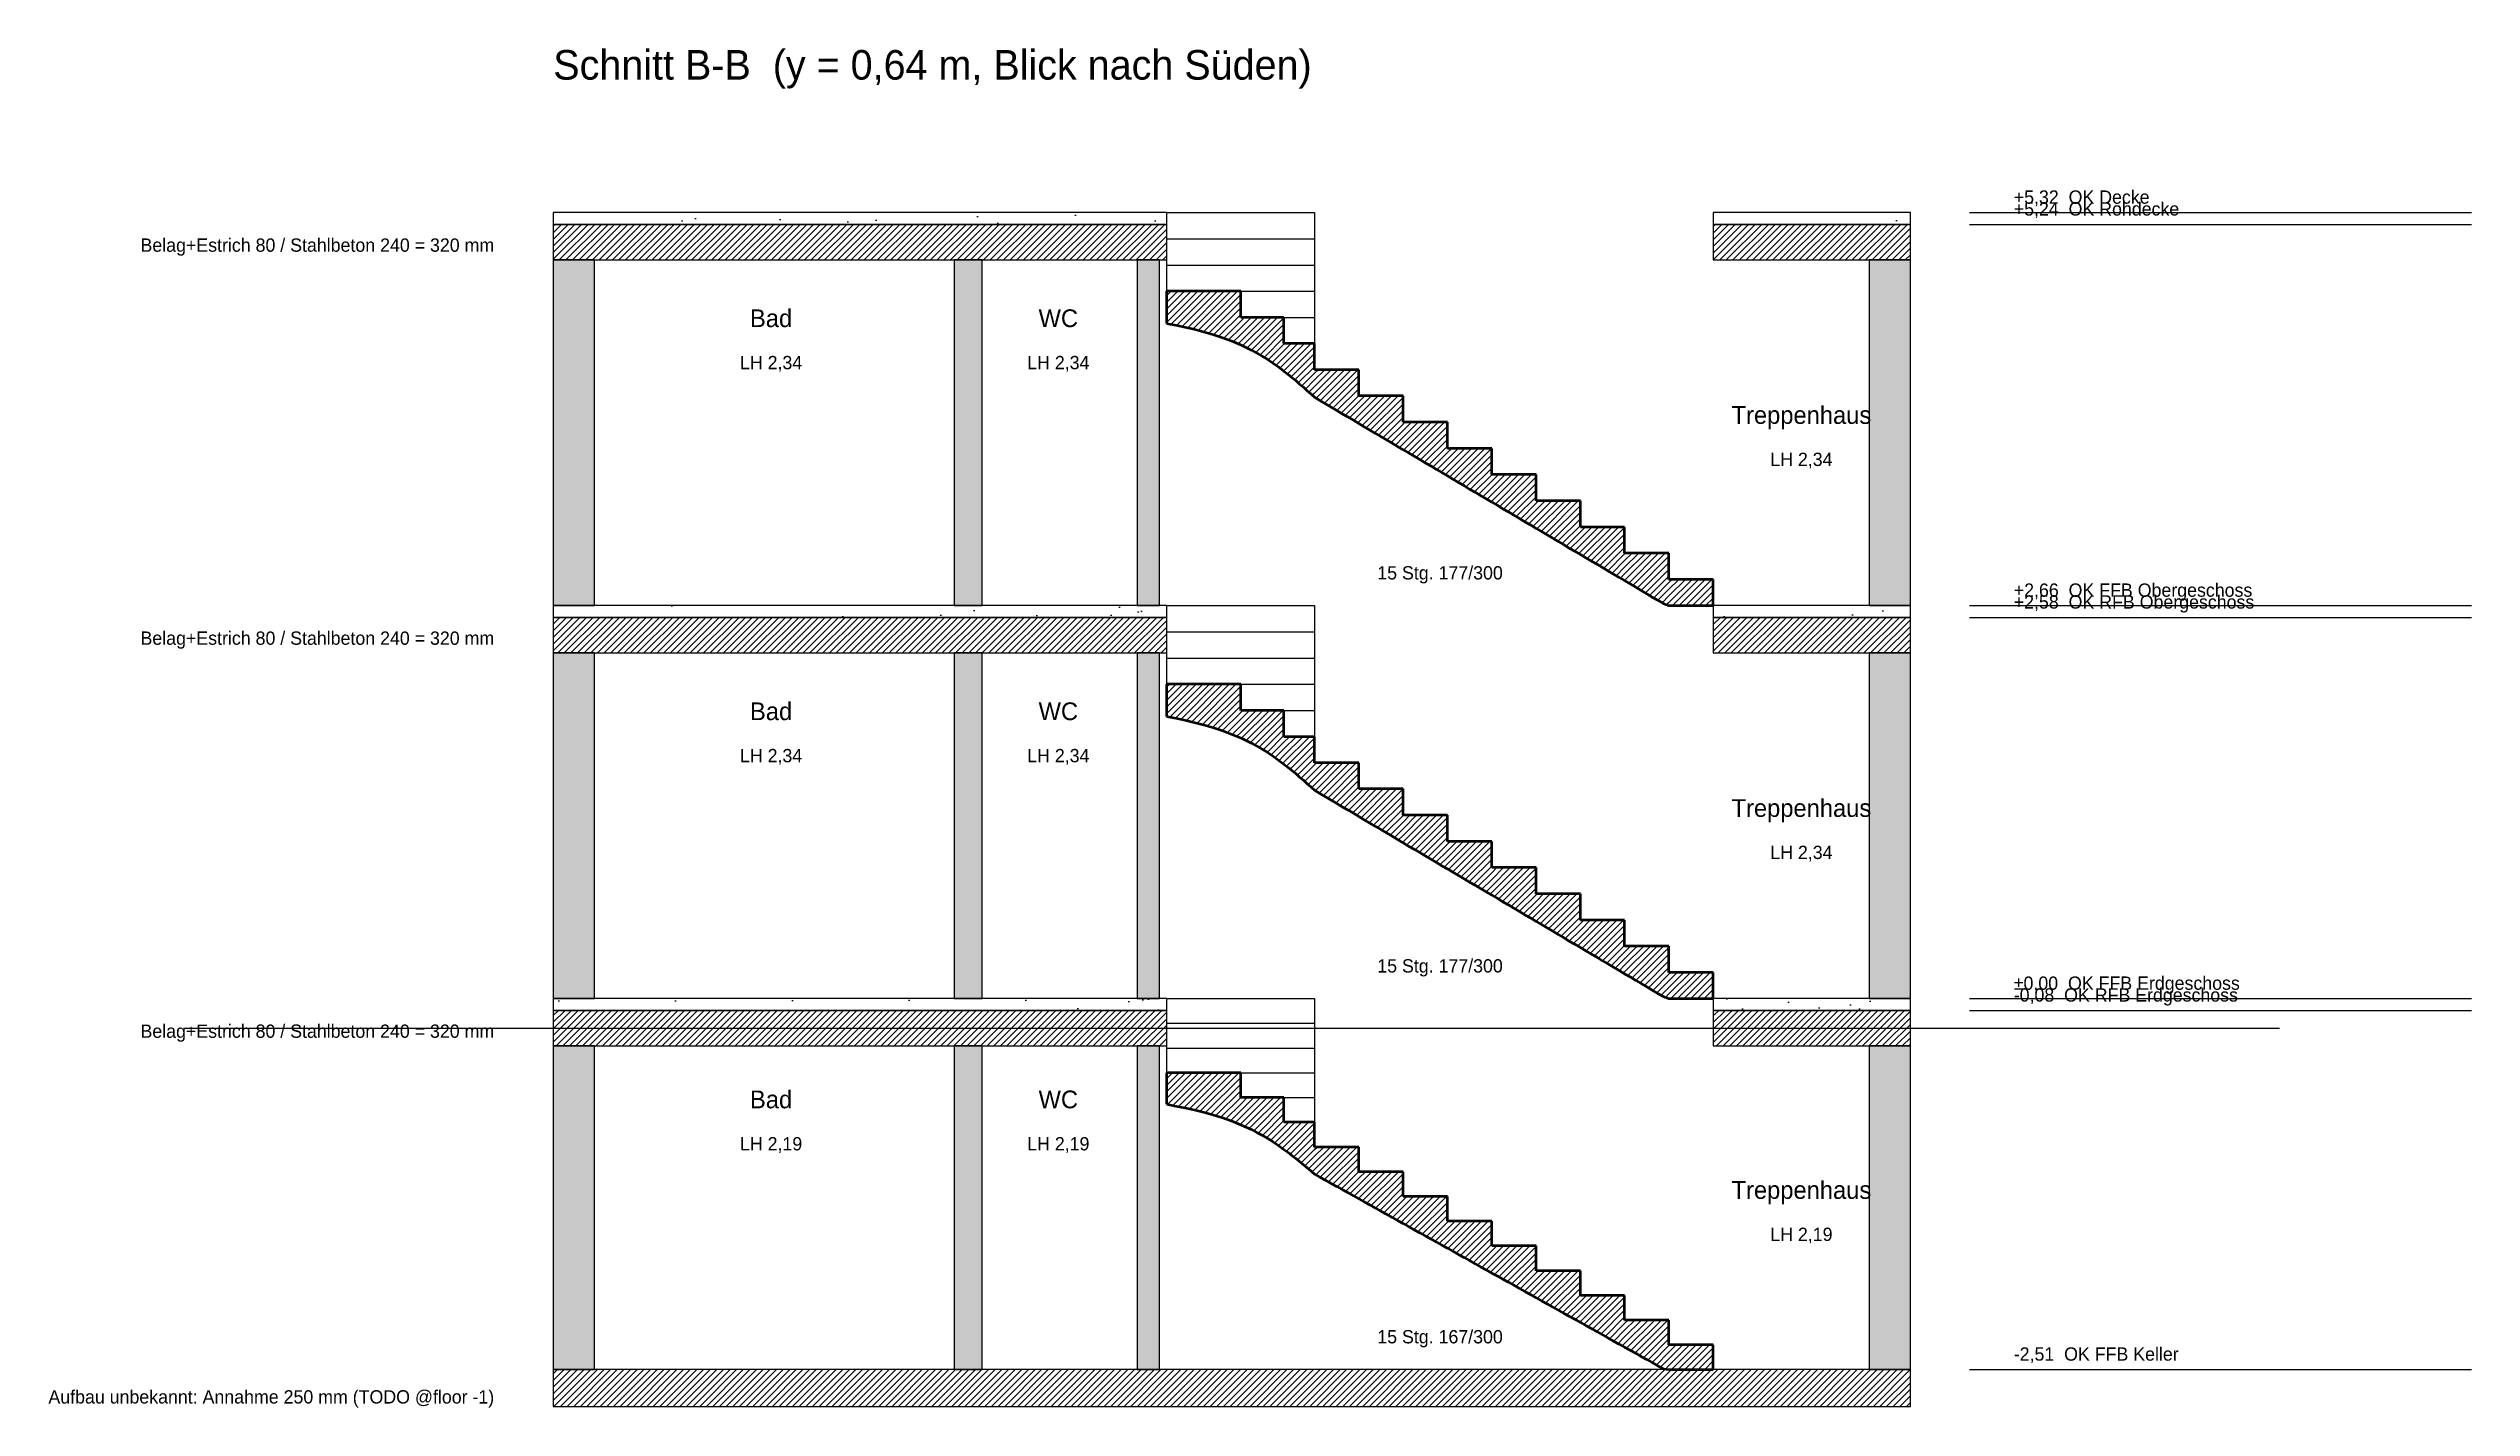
# Model space of a CAD drawing. Header units: millimetres. Extents: x -12468 to 3940, y -2767 to 6431.
import ezdxf
from ezdxf.enums import TextEntityAlignment as Align

# ---------------------------------------------------------------- set-up
doc = ezdxf.new("R2010")
doc.units = ezdxf.units.MM
for name, color, linetype in [('S_DECKE', 8, 'Continuous'), ('S_DECKE_ANNAHME', 1, 'Continuous'), ('S_GELAENDE', 3, 'Continuous'), ('S_TEXT', 7, 'Continuous'), ('S_TREPPE', 9, 'Continuous'), ('S_TREPPE_ANSICHT', 8, 'Continuous'), ('S_WAND', 7, 'Continuous')]:
    doc.layers.add(name, color=color, linetype=linetype)

msp = doc.modelspace()

# ---------------------------------------------------------------- hatches: boundary and pattern name
at = {"layer": 'S_DECKE'}
h = msp.add_hatch(dxfattribs=at)
h.set_pattern_fill('AR-SAND', scale=10)
h.paths.add_polyline_path([(-9050, 5240), (-4895, 5240), (-4895, 5320), (-9050, 5320)])
h = msp.add_hatch(dxfattribs=at)
h.set_pattern_fill('AR-SAND', scale=10)
h.paths.add_polyline_path([(-1195, 5240), (140, 5240), (140, 5320), (-1195, 5320)])
h = msp.add_hatch(dxfattribs=at)
h.set_pattern_fill('ANSI31', scale=10)
h.paths.add_polyline_path([(-9050, 5000), (-4895, 5000), (-4895, 5240), (-9050, 5240)])
h = msp.add_hatch(dxfattribs=at)
h.set_pattern_fill('ANSI31', scale=10)
h.paths.add_polyline_path([(-1195, 5000), (140, 5000), (140, 5240), (-1195, 5240)])
h = msp.add_hatch(dxfattribs=at)
h.set_pattern_fill('AR-SAND', scale=10)
h.paths.add_polyline_path([(-9050, 2580), (-4895, 2580), (-4895, 2660), (-9050, 2660)])
h = msp.add_hatch(dxfattribs=at)
h.set_pattern_fill('AR-SAND', scale=10)
h.paths.add_polyline_path([(-1195, 2580), (140, 2580), (140, 2660), (-1195, 2660)])
h = msp.add_hatch(dxfattribs=at)
h.set_pattern_fill('ANSI31', scale=10)
h.paths.add_polyline_path([(-9050, 2340), (-4895, 2340), (-4895, 2580), (-9050, 2580)])
h = msp.add_hatch(dxfattribs=at)
h.set_pattern_fill('ANSI31', scale=10)
h.paths.add_polyline_path([(-1195, 2340), (140, 2340), (140, 2580), (-1195, 2580)])
h = msp.add_hatch(dxfattribs=at)
h.set_pattern_fill('AR-SAND', scale=10)
h.paths.add_polyline_path([(-9050, -80), (-4895, -80), (-4895, 0), (-9050, 0)])
h = msp.add_hatch(dxfattribs=at)
h.set_pattern_fill('AR-SAND', scale=10)
h.paths.add_polyline_path([(-1195, -80), (140, -80), (140, 0), (-1195, 0)])
h = msp.add_hatch(dxfattribs=at)
h.set_pattern_fill('ANSI31', scale=10)
h.paths.add_polyline_path([(-9050, -320), (-4895, -320), (-4895, -80), (-9050, -80)])
h = msp.add_hatch(dxfattribs=at)
h.set_pattern_fill('ANSI31', scale=10)
h.paths.add_polyline_path([(-1195, -320), (140, -320), (140, -80), (-1195, -80)])
at = {"layer": 'S_DECKE_ANNAHME'}
h = msp.add_hatch(dxfattribs=at)
h.set_pattern_fill('ANSI31', scale=10)
h.paths.add_polyline_path([(-9050, -2760), (140, -2760), (140, -2510), (-9050, -2510)])
at = {"layer": 'S_TREPPE'}
h = msp.add_hatch(dxfattribs=at)
h.set_pattern_fill('ANSI31', scale=10)
h.paths.add_polyline_path([(-4395, 4788), (-4895, 4788), (-4895, 4570), (-4832, 4558), (-4770, 4545), (-4708, 4530), (-4645, 4514), (-4582, 4496), (-4520, 4475), (-4458, 4451), (-4395, 4425)])
h = msp.add_hatch(dxfattribs=at)
h.set_pattern_fill('ANSI31', scale=10)
h.paths.add_polyline_path([(-4102, 4611), (-4395, 4611), (-4395, 4425), (-4358, 4408), (-4322, 4389), (-4285, 4369), (-4249, 4348), (-4212, 4325), (-4175, 4301), (-4139, 4275), (-4102, 4247)])
h = msp.add_hatch(dxfattribs=at)
h.set_pattern_fill('ANSI31', scale=10)
h.paths.add_polyline_path([(-3895, 4433), (-4102, 4433), (-4102, 4247), (-4076, 4227), (-4050, 4206), (-4024, 4185), (-3999, 4162), (-3973, 4140), (-3947, 4117), (-3921, 4093), (-3895, 4070)])
h = msp.add_hatch(dxfattribs=at)
h.set_pattern_fill('ANSI31', scale=10)
h.paths.add_polyline_path([(-3595, 4256), (-3895, 4256), (-3895, 4070), (-3858, 4048), (-3820, 4026), (-3782, 4004), (-3745, 3981), (-3708, 3959), (-3670, 3937), (-3632, 3915), (-3595, 3893)])
h = msp.add_hatch(dxfattribs=at)
h.set_pattern_fill('ANSI31', scale=10)
h.paths.add_polyline_path([(-3295, 4079), (-3595, 4079), (-3595, 3893), (-3558, 3871), (-3520, 3848), (-3482, 3826), (-3445, 3804), (-3408, 3782), (-3370, 3760), (-3332, 3738), (-3295, 3715)])
h = msp.add_hatch(dxfattribs=at)
h.set_pattern_fill('ANSI31', scale=10)
h.paths.add_polyline_path([(-2995, 3901), (-3295, 3901), (-3295, 3715), (-3258, 3693), (-3220, 3671), (-3182, 3649), (-3145, 3627), (-3108, 3605), (-3070, 3582), (-3032, 3560), (-2995, 3538)])
h = msp.add_hatch(dxfattribs=at)
h.set_pattern_fill('ANSI31', scale=10)
h.paths.add_polyline_path([(-2695, 3724), (-2995, 3724), (-2995, 3538), (-2958, 3516), (-2920, 3494), (-2882, 3472), (-2845, 3449), (-2808, 3427), (-2770, 3405), (-2732, 3383), (-2695, 3361)])
h = msp.add_hatch(dxfattribs=at)
h.set_pattern_fill('ANSI31', scale=10)
h.paths.add_polyline_path([(-2395, 3547), (-2695, 3547), (-2695, 3361), (-2658, 3339), (-2620, 3316), (-2582, 3294), (-2545, 3272), (-2508, 3250), (-2470, 3228), (-2432, 3206), (-2395, 3183)])
h = msp.add_hatch(dxfattribs=at)
h.set_pattern_fill('ANSI31', scale=10)
h.paths.add_polyline_path([(-2095, 3369), (-2395, 3369), (-2395, 3183), (-2358, 3161), (-2320, 3139), (-2282, 3117), (-2245, 3095), (-2208, 3073), (-2170, 3050), (-2132, 3028), (-2095, 3006)])
h = msp.add_hatch(dxfattribs=at)
h.set_pattern_fill('ANSI31', scale=10)
h.paths.add_polyline_path([(-1795, 3192), (-2095, 3192), (-2095, 3006), (-2058, 2984), (-2020, 2962), (-1982, 2940), (-1945, 2917), (-1908, 2895), (-1870, 2873), (-1832, 2851), (-1795, 2829)])
h = msp.add_hatch(dxfattribs=at)
h.set_pattern_fill('ANSI31', scale=10)
h.paths.add_polyline_path([(-1495, 3015), (-1795, 3015), (-1795, 2829), (-1758, 2807), (-1720, 2784), (-1682, 2762), (-1645, 2740), (-1608, 2718), (-1570, 2696), (-1532, 2674), (-1495, 2660)])
h = msp.add_hatch(dxfattribs=at)
h.set_pattern_fill('ANSI31', scale=10)
h.paths.add_polyline_path([(-1195, 2837), (-1495, 2837), (-1495, 2660), (-1458, 2660), (-1420, 2660), (-1382, 2660), (-1345, 2660), (-1308, 2660), (-1270, 2660), (-1232, 2660), (-1195, 2660)])
h = msp.add_hatch(dxfattribs=at)
h.set_pattern_fill('ANSI31', scale=10)
h.paths.add_polyline_path([(-4395, 2128), (-4895, 2128), (-4895, 1910), (-4832, 1898), (-4770, 1885), (-4708, 1870), (-4645, 1854), (-4582, 1836), (-4520, 1815), (-4458, 1791), (-4395, 1765)])
h = msp.add_hatch(dxfattribs=at)
h.set_pattern_fill('ANSI31', scale=10)
h.paths.add_polyline_path([(-4102, 1951), (-4395, 1951), (-4395, 1765), (-4358, 1748), (-4322, 1729), (-4285, 1709), (-4249, 1688), (-4212, 1665), (-4175, 1641), (-4139, 1615), (-4102, 1587)])
h = msp.add_hatch(dxfattribs=at)
h.set_pattern_fill('ANSI31', scale=10)
h.paths.add_polyline_path([(-3895, 1773), (-4102, 1773), (-4102, 1587), (-4076, 1567), (-4050, 1546), (-4024, 1525), (-3999, 1502), (-3973, 1480), (-3947, 1457), (-3921, 1433), (-3895, 1410)])
h = msp.add_hatch(dxfattribs=at)
h.set_pattern_fill('ANSI31', scale=10)
h.paths.add_polyline_path([(-3595, 1596), (-3895, 1596), (-3895, 1410), (-3858, 1388), (-3820, 1366), (-3782, 1344), (-3745, 1321), (-3708, 1299), (-3670, 1277), (-3632, 1255), (-3595, 1233)])
h = msp.add_hatch(dxfattribs=at)
h.set_pattern_fill('ANSI31', scale=10)
h.paths.add_polyline_path([(-3295, 1419), (-3595, 1419), (-3595, 1233), (-3558, 1211), (-3520, 1188), (-3482, 1166), (-3445, 1144), (-3408, 1122), (-3370, 1100), (-3332, 1078), (-3295, 1055)])
h = msp.add_hatch(dxfattribs=at)
h.set_pattern_fill('ANSI31', scale=10)
h.paths.add_polyline_path([(-2995, 1241), (-3295, 1241), (-3295, 1055), (-3258, 1033), (-3220, 1011), (-3182, 989), (-3145, 967), (-3108, 945), (-3070, 922), (-3032, 900), (-2995, 878)])
h = msp.add_hatch(dxfattribs=at)
h.set_pattern_fill('ANSI31', scale=10)
h.paths.add_polyline_path([(-2695, 1064), (-2995, 1064), (-2995, 878), (-2958, 856), (-2920, 834), (-2882, 812), (-2845, 789), (-2808, 767), (-2770, 745), (-2732, 723), (-2695, 701)])
h = msp.add_hatch(dxfattribs=at)
h.set_pattern_fill('ANSI31', scale=10)
h.paths.add_polyline_path([(-2395, 887), (-2695, 887), (-2695, 701), (-2658, 679), (-2620, 656), (-2582, 634), (-2545, 612), (-2508, 590), (-2470, 568), (-2432, 546), (-2395, 523)])
h = msp.add_hatch(dxfattribs=at)
h.set_pattern_fill('ANSI31', scale=10)
h.paths.add_polyline_path([(-2095, 709), (-2395, 709), (-2395, 523), (-2358, 501), (-2320, 479), (-2282, 457), (-2245, 435), (-2208, 413), (-2170, 390), (-2132, 368), (-2095, 346)])
h = msp.add_hatch(dxfattribs=at)
h.set_pattern_fill('ANSI31', scale=10)
h.paths.add_polyline_path([(-1795, 532), (-2095, 532), (-2095, 346), (-2058, 324), (-2020, 302), (-1982, 280), (-1945, 257), (-1908, 235), (-1870, 213), (-1832, 191), (-1795, 169)])
h = msp.add_hatch(dxfattribs=at)
h.set_pattern_fill('ANSI31', scale=10)
h.paths.add_polyline_path([(-1495, 355), (-1795, 355), (-1795, 169), (-1758, 147), (-1720, 124), (-1682, 102), (-1645, 80), (-1608, 58), (-1570, 36), (-1532, 14), (-1495, 0)])
h = msp.add_hatch(dxfattribs=at)
h.set_pattern_fill('ANSI31', scale=10)
h.paths.add_polyline_path([(-1195, 177), (-1495, 177), (-1495, 0), (-1458, 0), (-1420, 0), (-1382, 0), (-1345, 0), (-1308, 0), (-1270, 0), (-1232, 0), (-1195, 0)])
h = msp.add_hatch(dxfattribs=at)
h.set_pattern_fill('ANSI31', scale=10)
h.paths.add_polyline_path([(-4395, -502), (-4895, -502), (-4895, -715), (-4832, -727), (-4770, -739), (-4708, -753), (-4645, -768), (-4582, -786), (-4520, -805), (-4458, -828), (-4395, -853)])
h = msp.add_hatch(dxfattribs=at)
h.set_pattern_fill('ANSI31', scale=10)
h.paths.add_polyline_path([(-4102, -669), (-4395, -669), (-4395, -853), (-4358, -869), (-4322, -886), (-4285, -905), (-4249, -925), (-4212, -946), (-4175, -969), (-4139, -994), (-4102, -1020)])
h = msp.add_hatch(dxfattribs=at)
h.set_pattern_fill('ANSI31', scale=10)
h.paths.add_polyline_path([(-3895, -837), (-4102, -837), (-4102, -1020), (-4076, -1039), (-4050, -1059), (-4024, -1079), (-3999, -1100), (-3973, -1122), (-3947, -1143), (-3921, -1165), (-3895, -1187)])
h = msp.add_hatch(dxfattribs=at)
h.set_pattern_fill('ANSI31', scale=10)
h.paths.add_polyline_path([(-3595, -1004), (-3895, -1004), (-3895, -1187), (-3858, -1208), (-3820, -1229), (-3782, -1250), (-3745, -1271), (-3708, -1292), (-3670, -1313), (-3632, -1334), (-3595, -1355)])
h = msp.add_hatch(dxfattribs=at)
h.set_pattern_fill('ANSI31', scale=10)
h.paths.add_polyline_path([(-3295, -1171), (-3595, -1171), (-3595, -1355), (-3558, -1375), (-3520, -1396), (-3482, -1417), (-3445, -1438), (-3408, -1459), (-3370, -1480), (-3332, -1501), (-3295, -1522)])
h = msp.add_hatch(dxfattribs=at)
h.set_pattern_fill('ANSI31', scale=10)
h.paths.add_polyline_path([(-2995, -1339), (-3295, -1339), (-3295, -1522), (-3258, -1543), (-3220, -1564), (-3182, -1585), (-3145, -1606), (-3108, -1626), (-3070, -1647), (-3032, -1668), (-2995, -1689)])
h = msp.add_hatch(dxfattribs=at)
h.set_pattern_fill('ANSI31', scale=10)
h.paths.add_polyline_path([(-2695, -1506), (-2995, -1506), (-2995, -1689), (-2958, -1710), (-2920, -1731), (-2882, -1752), (-2845, -1773), (-2808, -1794), (-2770, -1815), (-2732, -1836), (-2695, -1857)])
h = msp.add_hatch(dxfattribs=at)
h.set_pattern_fill('ANSI31', scale=10)
h.paths.add_polyline_path([(-2395, -1673), (-2695, -1673), (-2695, -1857), (-2658, -1877), (-2620, -1898), (-2582, -1919), (-2545, -1940), (-2508, -1961), (-2470, -1982), (-2432, -2003), (-2395, -2024)])
h = msp.add_hatch(dxfattribs=at)
h.set_pattern_fill('ANSI31', scale=10)
h.paths.add_polyline_path([(-2095, -1841), (-2395, -1841), (-2395, -2024), (-2358, -2045), (-2320, -2066), (-2282, -2087), (-2245, -2108), (-2208, -2128), (-2170, -2149), (-2132, -2170), (-2095, -2191)])
h = msp.add_hatch(dxfattribs=at)
h.set_pattern_fill('ANSI31', scale=10)
h.paths.add_polyline_path([(-1795, -2008), (-2095, -2008), (-2095, -2191), (-2058, -2212), (-2020, -2233), (-1982, -2254), (-1945, -2275), (-1908, -2296), (-1870, -2317), (-1832, -2338), (-1795, -2359)])
h = msp.add_hatch(dxfattribs=at)
h.set_pattern_fill('ANSI31', scale=10)
h.paths.add_polyline_path([(-1495, -2175), (-1795, -2175), (-1795, -2359), (-1758, -2379), (-1720, -2400), (-1682, -2421), (-1645, -2442), (-1608, -2463), (-1570, -2484), (-1532, -2505), (-1495, -2510)])
h = msp.add_hatch(dxfattribs=at)
h.set_pattern_fill('ANSI31', scale=10)
h.paths.add_polyline_path([(-1195, -2343), (-1495, -2343), (-1495, -2510), (-1458, -2510), (-1420, -2510), (-1382, -2510), (-1345, -2510), (-1308, -2510), (-1270, -2510), (-1232, -2510), (-1195, -2510)])
at = {"layer": 'S_WAND'}
h = msp.add_hatch(color=7, dxfattribs=at)
h.dxf.hatch_style = 1
h.paths.add_polyline_path([(-9050, 2660), (-8770, 2660), (-8770, 5000), (-9050, 5000)])
h = msp.add_hatch(color=7, dxfattribs=at)
h.dxf.hatch_style = 1
h.paths.add_polyline_path([(-6335, 2660), (-6145, 2660), (-6145, 5000), (-6335, 5000)])
h = msp.add_hatch(color=7, dxfattribs=at)
h.dxf.hatch_style = 1
h.paths.add_polyline_path([(-5095, 2660), (-4945, 2660), (-4945, 5000), (-5095, 5000)])
h = msp.add_hatch(color=7, dxfattribs=at)
h.dxf.hatch_style = 1
h.paths.add_polyline_path([(-140, 2660), (140, 2660), (140, 5000), (-140, 5000)])
h = msp.add_hatch(color=7, dxfattribs=at)
h.dxf.hatch_style = 1
h.paths.add_polyline_path([(-9050, 0), (-8770, 0), (-8770, 2340), (-9050, 2340)])
h = msp.add_hatch(color=7, dxfattribs=at)
h.dxf.hatch_style = 1
h.paths.add_polyline_path([(-6335, 0), (-6145, 0), (-6145, 2340), (-6335, 2340)])
h = msp.add_hatch(color=7, dxfattribs=at)
h.dxf.hatch_style = 1
h.paths.add_polyline_path([(-5095, 0), (-4945, 0), (-4945, 2340), (-5095, 2340)])
h = msp.add_hatch(color=7, dxfattribs=at)
h.dxf.hatch_style = 1
h.paths.add_polyline_path([(-140, 0), (140, 0), (140, 2340), (-140, 2340)])
h = msp.add_hatch(color=7, dxfattribs=at)
h.dxf.hatch_style = 1
h.paths.add_polyline_path([(-9050, -2510), (-8770, -2510), (-8770, -320), (-9050, -320)])
h = msp.add_hatch(color=7, dxfattribs=at)
h.dxf.hatch_style = 1
h.paths.add_polyline_path([(-6335, -2510), (-6145, -2510), (-6145, -320), (-6335, -320)])
h = msp.add_hatch(color=7, dxfattribs=at)
h.dxf.hatch_style = 1
h.paths.add_polyline_path([(-5095, -2510), (-4945, -2510), (-4945, -320), (-5095, -320)])
h = msp.add_hatch(color=7, dxfattribs=at)
h.dxf.hatch_style = 1
h.paths.add_polyline_path([(-140, -2510), (140, -2510), (140, -320), (-140, -320)])

# ---------------------------------------------------------------- linework, layer by layer
at = {"layer": 'S_DECKE'}
for points in [[(-9050, 5240), (-4895, 5240), (-4895, 5320), (-9050, 5320)], [(-1195, 5240), (140, 5240), (140, 5320), (-1195, 5320)], [(-9050, 5000), (-4895, 5000), (-4895, 5240), (-9050, 5240)], [(-1195, 5000), (140, 5000), (140, 5240), (-1195, 5240)], [(-9050, 2580), (-4895, 2580), (-4895, 2660), (-9050, 2660)], [(-1195, 2580), (140, 2580), (140, 2660), (-1195, 2660)], [(-9050, 2340), (-4895, 2340), (-4895, 2580), (-9050, 2580)], [(-1195, 2340), (140, 2340), (140, 2580), (-1195, 2580)], [(-9050, -80), (-4895, -80), (-4895, 0), (-9050, 0)], [(-1195, -80), (140, -80), (140, 0), (-1195, 0)], [(-9050, -320), (-4895, -320), (-4895, -80), (-9050, -80)], [(-1195, -320), (140, -320), (140, -80), (-1195, -80)]]:
    msp.add_lwpolyline(points, close=True, dxfattribs=at)
at = {"layer": 'S_DECKE_ANNAHME'}
msp.add_lwpolyline([(-9050, -2760), (140, -2760), (140, -2510), (-9050, -2510)], close=True, dxfattribs=at)
at = {"layer": 'S_GELAENDE'}
msp.add_line((-11550, -200), (2640, -200), dxfattribs=at)
at = {"layer": 'S_TEXT'}
for p, q in [((540, 5320), (3940, 5320)), ((540, 5240), (3940, 5240)), ((540, 2660), (3940, 2660)), ((540, 2580), (3940, 2580)), ((540, 0), (3940, 0)), ((540, -80), (3940, -80)), ((540, -2510), (3940, -2510))]:
    msp.add_line(p, q, dxfattribs=at)
at = {"layer": 'S_TREPPE', "lineweight": 50}
for p, q in [((-4395, 4788), (-4895, 4788)), ((-4895, 4570), (-4895, 4788)), ((-4395, 4611), (-4395, 4788)), ((-4102, 4611), (-4395, 4611)), ((-4102, 4433), (-4102, 4611)), ((-4895, 4570), (-4832, 4558)), ((-4832, 4558), (-4770, 4545)), ((-4770, 4545), (-4708, 4530)), ((-4708, 4530), (-4645, 4514)), ((-4645, 4514), (-4582, 4496)), ((-4582, 4496), (-4520, 4475)), ((-4520, 4475), (-4458, 4451)), ((-4458, 4451), (-4395, 4425)), ((-3895, 4433), (-4102, 4433)), ((-3895, 4256), (-3895, 4433)), ((-4395, 4425), (-4358, 4408)), ((-4358, 4408), (-4322, 4389)), ((-4322, 4389), (-4285, 4369)), ((-4285, 4369), (-4249, 4348)), ((-4249, 4348), (-4212, 4325)), ((-4212, 4325), (-4175, 4301)), ((-4175, 4301), (-4139, 4275)), ((-4139, 4275), (-4102, 4247)), ((-4102, 4247), (-4076, 4227)), ((-4076, 4227), (-4050, 4206)), ((-4050, 4206), (-4024, 4185)), ((-4024, 4185), (-3999, 4162)), ((-3999, 4162), (-3973, 4140)), ((-3973, 4140), (-3947, 4117)), ((-3947, 4117), (-3921, 4093)), ((-3595, 4256), (-3895, 4256)), ((-3595, 4079), (-3595, 4256)), ((-3921, 4093), (-3895, 4070)), ((-3895, 4070), (-3858, 4048)), ((-3895, 4070), (-3895, 4070)), ((-3858, 4048), (-3820, 4026)), ((-3820, 4026), (-3782, 4004)), ((-3782, 4004), (-3745, 3981)), ((-3745, 3981), (-3708, 3959)), ((-3708, 3959), (-3670, 3937)), ((-3295, 4079), (-3595, 4079)), ((-3295, 3901), (-3295, 4079)), ((-3670, 3937), (-3632, 3915)), ((-3632, 3915), (-3595, 3893)), ((-3595, 3893), (-3558, 3871)), ((-3558, 3871), (-3520, 3848)), ((-3520, 3848), (-3482, 3826)), ((-3482, 3826), (-3445, 3804)), ((-3445, 3804), (-3408, 3782)), ((-3408, 3782), (-3370, 3760)), ((-2995, 3901), (-3295, 3901)), ((-2995, 3724), (-2995, 3901)), ((-3370, 3760), (-3332, 3738)), ((-3332, 3738), (-3295, 3715)), ((-3295, 3715), (-3258, 3693)), ((-3258, 3693), (-3220, 3671)), ((-3220, 3671), (-3182, 3649)), ((-3182, 3649), (-3145, 3627)), ((-3145, 3627), (-3108, 3605)), ((-2695, 3724), (-2995, 3724)), ((-2695, 3547), (-2695, 3724)), ((-3108, 3605), (-3070, 3582)), ((-3070, 3582), (-3032, 3560)), ((-3032, 3560), (-2995, 3538)), ((-2995, 3538), (-2958, 3516)), ((-2958, 3516), (-2920, 3494)), ((-2920, 3494), (-2882, 3472)), ((-2882, 3472), (-2845, 3449)), ((-2845, 3449), (-2808, 3427)), ((-2395, 3547), (-2695, 3547)), ((-2395, 3369), (-2395, 3547)), ((-2808, 3427), (-2770, 3405)), ((-2770, 3405), (-2732, 3383)), ((-2732, 3383), (-2695, 3361)), ((-2695, 3361), (-2658, 3339)), ((-2658, 3339), (-2620, 3316)), ((-2620, 3316), (-2582, 3294)), ((-2582, 3294), (-2545, 3272)), ((-2095, 3369), (-2395, 3369)), ((-2095, 3192), (-2095, 3369)), ((-2545, 3272), (-2508, 3250)), ((-2508, 3250), (-2470, 3228)), ((-2470, 3228), (-2432, 3206)), ((-2432, 3206), (-2395, 3183)), ((-2395, 3183), (-2358, 3161)), ((-2358, 3161), (-2320, 3139)), ((-2320, 3139), (-2282, 3117)), ((-1795, 3192), (-2095, 3192)), ((-1795, 3015), (-1795, 3192)), ((-2282, 3117), (-2245, 3095)), ((-2245, 3095), (-2208, 3073)), ((-2208, 3073), (-2170, 3050)), ((-2170, 3050), (-2132, 3028)), ((-2132, 3028), (-2095, 3006)), ((-2095, 3006), (-2058, 2984)), ((-2058, 2984), (-2020, 2962)), ((-2020, 2962), (-1982, 2940)), ((-1495, 3015), (-1795, 3015)), ((-1495, 2837), (-1495, 3015)), ((-1982, 2940), (-1945, 2917)), ((-1945, 2917), (-1908, 2895)), ((-1908, 2895), (-1870, 2873)), ((-1870, 2873), (-1832, 2851)), ((-1832, 2851), (-1795, 2829)), ((-1795, 2829), (-1758, 2807)), ((-1758, 2807), (-1720, 2784)), ((-1195, 2837), (-1495, 2837)), ((-1195, 2660), (-1195, 2837)), ((-1720, 2784), (-1682, 2762)), ((-1682, 2762), (-1645, 2740)), ((-1645, 2740), (-1608, 2718)), ((-1608, 2718), (-1570, 2696)), ((-1570, 2696), (-1532, 2674)), ((-1532, 2674), (-1495, 2660)), ((-1495, 2660), (-1458, 2660)), ((-1458, 2660), (-1420, 2660)), ((-1420, 2660), (-1382, 2660)), ((-1382, 2660), (-1345, 2660)), ((-1345, 2660), (-1308, 2660)), ((-1308, 2660), (-1270, 2660)), ((-1270, 2660), (-1232, 2660)), ((-1232, 2660), (-1195, 2660)), ((-4395, 2128), (-4895, 2128)), ((-4895, 1910), (-4895, 2128)), ((-4395, 1951), (-4395, 2128)), ((-4895, 1910), (-4832, 1898)), ((-4832, 1898), (-4770, 1885)), ((-4770, 1885), (-4708, 1870)), ((-4708, 1870), (-4645, 1854)), ((-4645, 1854), (-4582, 1836)), ((-4582, 1836), (-4520, 1815)), ((-4520, 1815), (-4458, 1791)), ((-4102, 1951), (-4395, 1951)), ((-4102, 1773), (-4102, 1951)), ((-4458, 1791), (-4395, 1765)), ((-4395, 1765), (-4358, 1748)), ((-4358, 1748), (-4322, 1729)), ((-4322, 1729), (-4285, 1709)), ((-4285, 1709), (-4249, 1688)), ((-4249, 1688), (-4212, 1665)), ((-4212, 1665), (-4175, 1641)), ((-4175, 1641), (-4139, 1615)), ((-3895, 1773), (-4102, 1773)), ((-3895, 1596), (-3895, 1773)), ((-4139, 1615), (-4102, 1587)), ((-4102, 1587), (-4076, 1567)), ((-4076, 1567), (-4050, 1546)), ((-4050, 1546), (-4024, 1525)), ((-4024, 1525), (-3999, 1502)), ((-3999, 1502), (-3973, 1480)), ((-3973, 1480), (-3947, 1457)), ((-3595, 1596), (-3895, 1596)), ((-3595, 1419), (-3595, 1596)), ((-3947, 1457), (-3921, 1433)), ((-3921, 1433), (-3895, 1410)), ((-3895, 1410), (-3858, 1388)), ((-3858, 1388), (-3820, 1366)), ((-3820, 1366), (-3782, 1344)), ((-3782, 1344), (-3745, 1321)), ((-3745, 1321), (-3708, 1299)), ((-3295, 1419), (-3595, 1419)), ((-3295, 1241), (-3295, 1419)), ((-3708, 1299), (-3670, 1277)), ((-3670, 1277), (-3632, 1255)), ((-3632, 1255), (-3595, 1233)), ((-3595, 1233), (-3558, 1211)), ((-3558, 1211), (-3520, 1188)), ((-3520, 1188), (-3482, 1166)), ((-3482, 1166), (-3445, 1144)), ((-2995, 1241), (-3295, 1241)), ((-2995, 1064), (-2995, 1241)), ((-3445, 1144), (-3408, 1122)), ((-3408, 1122), (-3370, 1100)), ((-3370, 1100), (-3332, 1078)), ((-3332, 1078), (-3295, 1055)), ((-3295, 1055), (-3258, 1033)), ((-3258, 1033), (-3220, 1011)), ((-3220, 1011), (-3182, 989)), ((-3182, 989), (-3145, 967)), ((-2695, 1064), (-2995, 1064)), ((-2695, 887), (-2695, 1064)), ((-3145, 967), (-3108, 945)), ((-3108, 945), (-3070, 922)), ((-3070, 922), (-3032, 900)), ((-3032, 900), (-2995, 878)), ((-2995, 878), (-2958, 856)), ((-2958, 856), (-2920, 834)), ((-2920, 834), (-2882, 812)), ((-2395, 887), (-2695, 887)), ((-2395, 709), (-2395, 887)), ((-2882, 812), (-2845, 789)), ((-2845, 789), (-2808, 767)), ((-2808, 767), (-2770, 745)), ((-2770, 745), (-2732, 723)), ((-2732, 723), (-2695, 701)), ((-2695, 701), (-2658, 679)), ((-2695, 701), (-2695, 701)), ((-2658, 679), (-2620, 656)), ((-2620, 656), (-2582, 634)), ((-2095, 709), (-2395, 709)), ((-2095, 532), (-2095, 709)), ((-2582, 634), (-2545, 612)), ((-2545, 612), (-2508, 590)), ((-2508, 590), (-2470, 568)), ((-2470, 568), (-2432, 546)), ((-2432, 546), (-2395, 523)), ((-2395, 523), (-2358, 501)), ((-2358, 501), (-2320, 479)), ((-1795, 532), (-2095, 532)), ((-1795, 355), (-1795, 532)), ((-2320, 479), (-2282, 457)), ((-2282, 457), (-2245, 435)), ((-2245, 435), (-2208, 413)), ((-2208, 413), (-2170, 390)), ((-2170, 390), (-2132, 368)), ((-2132, 368), (-2095, 346)), ((-2095, 346), (-2058, 324)), ((-2095, 346), (-2095, 346)), ((-1495, 355), (-1795, 355)), ((-1495, 177), (-1495, 355)), ((-2058, 324), (-2020, 302)), ((-2020, 302), (-1982, 280)), ((-1982, 280), (-1945, 257)), ((-1945, 257), (-1908, 235)), ((-1908, 235), (-1870, 213)), ((-1870, 213), (-1832, 191)), ((-1832, 191), (-1795, 169)), ((-1795, 169), (-1758, 147)), ((-1795, 169), (-1795, 169)), ((-1195, 177), (-1495, 177)), ((-1195, 0), (-1195, 177)), ((-1758, 147), (-1720, 124)), ((-1720, 124), (-1682, 102)), ((-1682, 102), (-1645, 80)), ((-1645, 80), (-1608, 58)), ((-1608, 58), (-1570, 36)), ((-1570, 36), (-1532, 14)), ((-1532, 14), (-1495, 0)), ((-1495, 0), (-1458, 0)), ((-1458, 0), (-1420, 0)), ((-1420, 0), (-1382, 0)), ((-1382, 0), (-1345, 0)), ((-1345, 0), (-1308, 0)), ((-1308, 0), (-1270, 0)), ((-1270, 0), (-1232, 0)), ((-1232, 0), (-1195, 0)), ((-4395, -502), (-4895, -502)), ((-4895, -715), (-4895, -502)), ((-4395, -669), (-4395, -502)), ((-4895, -715), (-4832, -727)), ((-4832, -727), (-4770, -739)), ((-4770, -739), (-4708, -753)), ((-4708, -753), (-4645, -768)), ((-4645, -768), (-4582, -786)), ((-4582, -786), (-4520, -805)), ((-4520, -805), (-4458, -828)), ((-4102, -669), (-4395, -669)), ((-4102, -837), (-4102, -669)), ((-4458, -828), (-4395, -853)), ((-4395, -853), (-4358, -869)), ((-4395, -853), (-4395, -853)), ((-4358, -869), (-4322, -886)), ((-4322, -886), (-4285, -905)), ((-4285, -905), (-4249, -925)), ((-4249, -925), (-4212, -946)), ((-4212, -946), (-4175, -969)), ((-4175, -969), (-4139, -994)), ((-3895, -837), (-4102, -837)), ((-3895, -1004), (-3895, -837)), ((-4139, -994), (-4102, -1020)), ((-4102, -1020), (-4076, -1039)), ((-4076, -1039), (-4050, -1059)), ((-4050, -1059), (-4024, -1079)), ((-4024, -1079), (-3999, -1100)), ((-3999, -1100), (-3973, -1122)), ((-3973, -1122), (-3947, -1143)), ((-3947, -1143), (-3921, -1165)), ((-3595, -1004), (-3895, -1004)), ((-3595, -1171), (-3595, -1004)), ((-3921, -1165), (-3895, -1187)), ((-3895, -1187), (-3858, -1208)), ((-3858, -1208), (-3820, -1229)), ((-3820, -1229), (-3782, -1250)), ((-3782, -1250), (-3745, -1271)), ((-3745, -1271), (-3708, -1292)), ((-3708, -1292), (-3670, -1313)), ((-3295, -1171), (-3595, -1171)), ((-3295, -1339), (-3295, -1171)), ((-3670, -1313), (-3632, -1334)), ((-3632, -1334), (-3595, -1355)), ((-3595, -1355), (-3558, -1375)), ((-3558, -1375), (-3520, -1396)), ((-3520, -1396), (-3482, -1417)), ((-3482, -1417), (-3445, -1438)), ((-3445, -1438), (-3408, -1459)), ((-3408, -1459), (-3370, -1480)), ((-2995, -1339), (-3295, -1339)), ((-2995, -1506), (-2995, -1339)), ((-3370, -1480), (-3332, -1501)), ((-3332, -1501), (-3295, -1522)), ((-3295, -1522), (-3258, -1543)), ((-3258, -1543), (-3220, -1564)), ((-3220, -1564), (-3182, -1585)), ((-3182, -1585), (-3145, -1606)), ((-3145, -1606), (-3108, -1626)), ((-3108, -1626), (-3070, -1647)), ((-2695, -1506), (-2995, -1506)), ((-2695, -1673), (-2695, -1506)), ((-3070, -1647), (-3032, -1668)), ((-3032, -1668), (-2995, -1689)), ((-2995, -1689), (-2958, -1710)), ((-2995, -1689), (-2995, -1689)), ((-2958, -1710), (-2920, -1731)), ((-2920, -1731), (-2882, -1752)), ((-2882, -1752), (-2845, -1773)), ((-2845, -1773), (-2808, -1794)), ((-2808, -1794), (-2770, -1815)), ((-2395, -1673), (-2695, -1673)), ((-2395, -1841), (-2395, -1673)), ((-2770, -1815), (-2732, -1836)), ((-2732, -1836), (-2695, -1857)), ((-2695, -1857), (-2658, -1877)), ((-2658, -1877), (-2620, -1898)), ((-2620, -1898), (-2582, -1919)), ((-2582, -1919), (-2545, -1940)), ((-2545, -1940), (-2508, -1961)), ((-2508, -1961), (-2470, -1982)), ((-2095, -1841), (-2395, -1841)), ((-2095, -2008), (-2095, -1841)), ((-2470, -1982), (-2432, -2003)), ((-2432, -2003), (-2395, -2024)), ((-2395, -2024), (-2358, -2045)), ((-2358, -2045), (-2320, -2066)), ((-2320, -2066), (-2282, -2087)), ((-2282, -2087), (-2245, -2108)), ((-2245, -2108), (-2208, -2128)), ((-2208, -2128), (-2170, -2149)), ((-1795, -2008), (-2095, -2008)), ((-1795, -2175), (-1795, -2008)), ((-2170, -2149), (-2132, -2170)), ((-2132, -2170), (-2095, -2191)), ((-2095, -2191), (-2058, -2212)), ((-2058, -2212), (-2020, -2233)), ((-2020, -2233), (-1982, -2254)), ((-1982, -2254), (-1945, -2275)), ((-1945, -2275), (-1908, -2296)), ((-1908, -2296), (-1870, -2317)), ((-1495, -2175), (-1795, -2175)), ((-1495, -2343), (-1495, -2175)), ((-1870, -2317), (-1832, -2338)), ((-1832, -2338), (-1795, -2359)), ((-1795, -2359), (-1758, -2379)), ((-1758, -2379), (-1720, -2400)), ((-1720, -2400), (-1682, -2421)), ((-1682, -2421), (-1645, -2442)), ((-1645, -2442), (-1608, -2463)), ((-1195, -2343), (-1495, -2343)), ((-1195, -2510), (-1195, -2343)), ((-1608, -2463), (-1570, -2484)), ((-1570, -2484), (-1532, -2505)), ((-1532, -2505), (-1495, -2510)), ((-1495, -2510), (-1458, -2510)), ((-1458, -2510), (-1420, -2510)), ((-1420, -2510), (-1382, -2510)), ((-1382, -2510), (-1345, -2510)), ((-1345, -2510), (-1308, -2510)), ((-1308, -2510), (-1270, -2510)), ((-1270, -2510), (-1232, -2510)), ((-1232, -2510), (-1195, -2510))]:
    msp.add_line(p, q, dxfattribs=at)
at = {"layer": 'S_TREPPE_ANSICHT', "lineweight": 25}
for p, q in [((-4895, 5143), (-4895, 5320)), ((-4895, 5320), (-3895, 5320)), ((-3895, 5320), (-3895, 5143)), ((-4895, 4965), (-4895, 5143)), ((-4895, 5143), (-3895, 5143)), ((-3895, 5143), (-3895, 4965)), ((-4895, 4788), (-4895, 4965)), ((-4895, 4965), (-3895, 4965)), ((-3895, 4965), (-3895, 4788)), ((-4395, 4788), (-4895, 4788)), ((-4395, 4788), (-3895, 4788)), ((-3895, 4788), (-3895, 4779)), ((-3895, 4779), (-3895, 4756)), ((-4315, 4611), (-4395, 4611)), ((-4102, 4611), (-4315, 4611)), ((-4102, 4611), (-3895, 4611)), ((-3895, 4756), (-3895, 4733)), ((-3895, 4733), (-3895, 4710)), ((-3895, 4710), (-3895, 4687)), ((-3895, 4687), (-3895, 4665)), ((-3895, 4665), (-3895, 4643)), ((-3895, 4643), (-3895, 4622)), ((-3895, 4622), (-3895, 4611)), ((-3895, 4611), (-3895, 4602)), ((-3895, 4602), (-3895, 4602)), ((-3895, 4602), (-3895, 4575)), ((-3895, 4433), (-4102, 4433)), ((-3895, 4575), (-3895, 4549)), ((-3895, 4549), (-3895, 4549)), ((-3895, 4549), (-3895, 4524)), ((-3895, 4524), (-3895, 4502)), ((-3895, 4502), (-3895, 4480)), ((-3895, 4480), (-3895, 4480)), ((-3895, 4480), (-3895, 4460)), ((-3895, 4460), (-3895, 4442)), ((-3895, 4442), (-3895, 4442)), ((-3895, 4442), (-3895, 4433)), ((-4895, 2483), (-4895, 2660)), ((-4895, 2660), (-3895, 2660)), ((-3895, 2660), (-3895, 2483)), ((-4895, 2305), (-4895, 2483)), ((-4895, 2483), (-3895, 2483)), ((-3895, 2483), (-3895, 2305)), ((-4895, 2128), (-4895, 2305)), ((-4895, 2305), (-3895, 2305)), ((-3895, 2305), (-3895, 2128)), ((-4395, 2128), (-4895, 2128)), ((-4395, 2128), (-3895, 2128)), ((-3895, 2128), (-3895, 2119)), ((-3895, 2119), (-3895, 2096)), ((-3895, 2096), (-3895, 2073)), ((-3895, 2073), (-3895, 2050)), ((-3895, 2050), (-3895, 2027)), ((-3895, 2027), (-3895, 2005)), ((-3895, 2005), (-3895, 1983)), ((-3895, 1983), (-3895, 1962)), ((-4315, 1951), (-4395, 1951)), ((-4102, 1951), (-4315, 1951)), ((-4102, 1951), (-3895, 1951)), ((-4102, 1951), (-4102, 1951)), ((-3895, 1962), (-3895, 1951)), ((-3895, 1951), (-3895, 1942)), ((-3895, 1942), (-3895, 1915)), ((-3895, 1915), (-3895, 1889)), ((-3895, 1889), (-3895, 1864)), ((-3895, 1864), (-3895, 1864)), ((-3895, 1864), (-3895, 1842)), ((-3895, 1842), (-3895, 1820)), ((-3895, 1820), (-3895, 1820)), ((-3895, 1820), (-3895, 1800)), ((-3895, 1773), (-4102, 1773)), ((-3895, 1800), (-3895, 1800)), ((-3895, 1800), (-3895, 1782)), ((-3895, 1782), (-3895, 1782)), ((-3895, 1782), (-3895, 1773)), ((-4895, -167), (-4895, 0)), ((-4895, 0), (-3895, 0)), ((-3895, 0), (-3895, -167)), ((-4895, -335), (-4895, -167)), ((-4895, -167), (-3895, -167)), ((-3895, -167), (-3895, -335)), ((-4895, -502), (-4895, -335)), ((-4895, -335), (-3895, -335)), ((-3895, -335), (-3895, -502)), ((-4395, -502), (-4895, -502)), ((-4395, -502), (-3895, -502)), ((-3895, -502), (-3895, -518)), ((-3895, -518), (-3895, -540)), ((-3895, -540), (-3895, -562)), ((-3895, -562), (-3895, -584)), ((-3895, -584), (-3895, -605)), ((-3895, -605), (-3895, -626)), ((-3895, -626), (-3895, -646)), ((-3895, -646), (-3895, -666)), ((-4102, -669), (-4395, -669)), ((-4102, -669), (-3895, -669)), ((-4102, -669), (-4102, -669)), ((-3895, -666), (-3895, -669)), ((-3895, -669), (-3895, -685)), ((-3895, -685), (-3895, -711)), ((-3895, -711), (-3895, -736)), ((-3895, -736), (-3895, -759)), ((-3895, -759), (-3895, -780)), ((-3895, -780), (-3895, -800)), ((-3895, -800), (-3895, -819)), ((-3895, -819), (-3895, -819)), ((-3895, -819), (-3895, -836)), ((-3895, -837), (-4102, -837)), ((-3895, -836), (-3895, -836)), ((-3895, -836), (-3895, -837))]:
    msp.add_line(p, q, dxfattribs=at)
at = {"layer": 'S_WAND'}
for points in [[(-9050, 2660), (-8770, 2660), (-8770, 5000), (-9050, 5000)], [(-6335, 2660), (-6145, 2660), (-6145, 5000), (-6335, 5000)], [(-5095, 2660), (-4945, 2660), (-4945, 5000), (-5095, 5000)], [(-140, 2660), (140, 2660), (140, 5000), (-140, 5000)], [(-9050, 0), (-8770, 0), (-8770, 2340), (-9050, 2340)], [(-6335, 0), (-6145, 0), (-6145, 2340), (-6335, 2340)], [(-5095, 0), (-4945, 0), (-4945, 2340), (-5095, 2340)], [(-140, 0), (140, 0), (140, 2340), (-140, 2340)], [(-9050, -2510), (-8770, -2510), (-8770, -320), (-9050, -320)], [(-6335, -2510), (-6145, -2510), (-6145, -320), (-6335, -320)], [(-5095, -2510), (-4945, -2510), (-4945, -320), (-5095, -320)], [(-140, -2510), (140, -2510), (140, -320), (-140, -320)]]:
    msp.add_lwpolyline(points, close=True, dxfattribs=at)

# ---------------------------------------------------------------- texts
at = {"layer": 'S_TEXT'}
for s, height, p in [('Schnitt B-B  (y = 0,64 m, Blick nach Süden)', 200, (-9050, 6220)), ('+5,32  OK Decke', 90, (840, 5380)), ('+5,24  OK Rohdecke', 90, (840, 5300)), ('+2,66  OK FFB Obergeschoss', 90, (840, 2720)), ('+2,58  OK RFB Obergeschoss', 90, (840, 2640)), ('±0,00  OK FFB Erdgeschoss', 90, (840, 60)), ('-0,08  OK RFB Erdgeschoss', 90, (840, -20)), ('-2,51  OK FFB Keller', 90, (840, -2450))]:
    msp.add_text(s, height=height, dxfattribs=at).set_placement(p)
for s, p in [('Belag+Estrich 80 / Stahlbeton 240 = 320 mm', (-9450, 5100)), ('Belag+Estrich 80 / Stahlbeton 240 = 320 mm', (-9450, 2440)), ('Belag+Estrich 80 / Stahlbeton 240 = 320 mm', (-9450, -220)), ('Aufbau unbekannt: Annahme 250 mm (TODO @floor -1)', (-9450, -2695))]:
    msp.add_text(s, height=90, dxfattribs=at).set_placement(p, align=Align.MIDDLE_RIGHT)
for s, height, p in [('Bad', 120, (-7575, 4605)), ('WC', 120, (-5630, 4605)), ('LH 2,34', 90, (-7575, 4305)), ('LH 2,34', 90, (-5630, 4305)), ('Treppenhaus', 120, (-598, 3950)), ('LH 2,34', 90, (-598, 3650)), ('Bad', 120, (-7575, 1945)), ('WC', 120, (-5630, 1945)), ('LH 2,34', 90, (-7575, 1645)), ('LH 2,34', 90, (-5630, 1645)), ('Treppenhaus', 120, (-598, 1290)), ('LH 2,34', 90, (-598, 990)), ('Bad', 120, (-7575, -682)), ('WC', 120, (-5630, -682)), ('LH 2,19', 90, (-7575, -982)), ('LH 2,19', 90, (-5630, -982)), ('Treppenhaus', 120, (-598, -1295)), ('LH 2,19', 90, (-598, -1595))]:
    msp.add_text(s, height=height, dxfattribs=at).set_placement(p, align=Align.MIDDLE_CENTER)
for s, p in [('15 Stg. 177/300', (-3045, 2810)), ('15 Stg. 177/300', (-3045, 150)), ('15 Stg. 167/300', (-3045, -2360))]:
    msp.add_text(s, height=90, dxfattribs=at).set_placement(p, align=Align.BOTTOM_CENTER)

doc.saveas('drawing.dxf')
